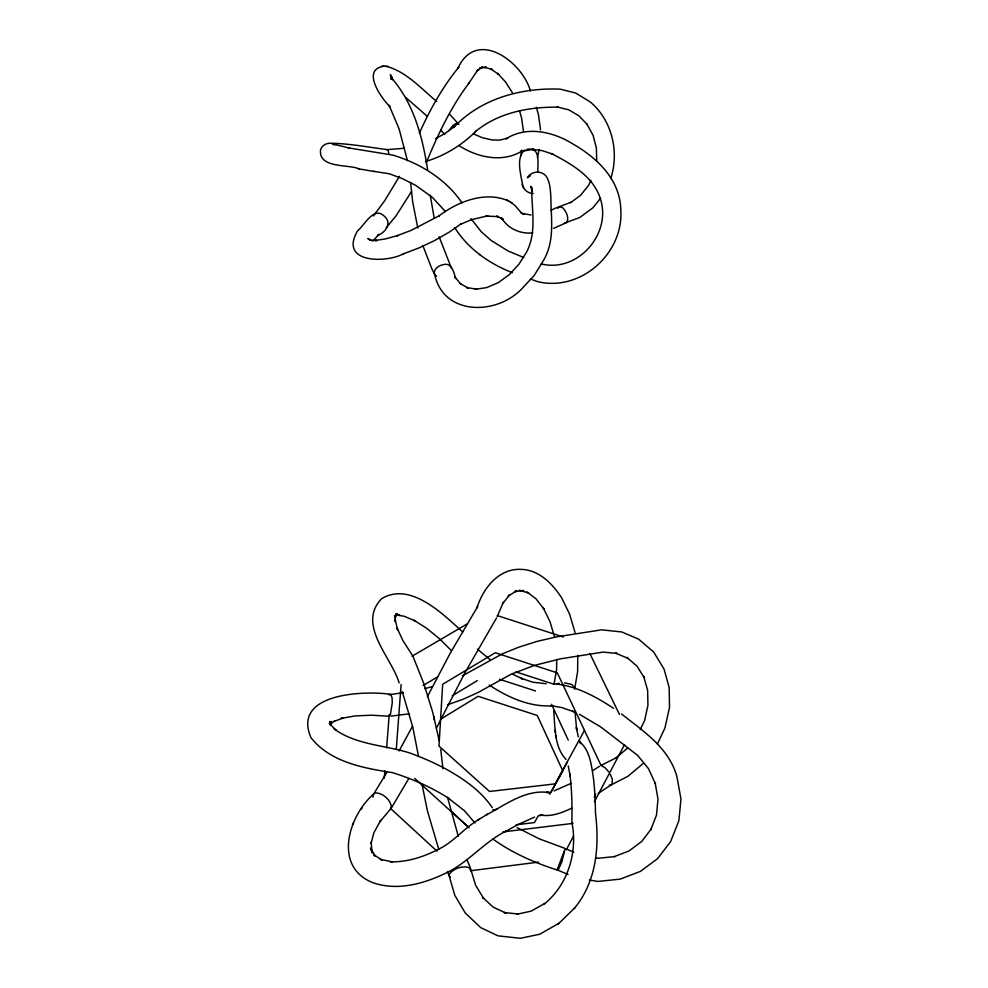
<?xml version="1.0" encoding="UTF-8"?>
<svg xmlns="http://www.w3.org/2000/svg" width="988" height="988" viewBox="0 0 988 988"><rect width="100%" height="100%" fill="white"/><g stroke="black" fill="none" stroke-linecap="round" stroke-linejoin="round"><path stroke-width="1.48" d="M577.77 655.291L577.597 671.754L574.596 689.216M556.726 659.465L556.577 669.864L553.984 684.4M391.446 807.505C390.89 799.91 382.899 792.932 375.366 792.858L374.18 793.525C348.702 815.248 332.561 866.587 372.748 882.642C398.596 891.732 426.631 883.013 449.997 871.058C470.597 859.795 485.577 841.097 506.77 830.71M434.226 719.844L434.411 716.819M396.324 748.682L401.103 684.511M384.27 778.272L384.863 770.677M386.641 747.854L389.247 714.398M395.842 613.61L395.064 621.501L395.052 619.044L397.621 629.726L396.941 627.775L403.005 640.78L412.848 656.007L423.766 683.523L432.719 712.311L439.191 740.555M564.852 849.668L561.789 862.092L558.035 870.267C535.039 862.993 512.574 853.2 492.926 839.071M610.955 177.939C619.34 151.325 611.893 120.079 590.207 101.912L575.708 93.045L560.245 89.155C521.886 87.524 481.403 98.232 454.332 126.822L455.159 126.143L444.872 133.565L435.609 138.579M537.398 157.623L539.152 149.559M521.565 150.053L521.009 155.585M371.08 843.468L373.822 832.822L380.676 820.386L379.874 821.744L390.816 808.666M391.112 78.941L391.717 76.669L391.063 79.114L390.421 74.557L392.545 79.682L391.433 77.867C413.774 103.258 422.531 137.134 427.656 169.837M390.346 714.979L392.273 702.74L392.063 697.726L390.754 694.317C365.239 690.6 291.633 692.551 310.936 737.616C330.054 762.131 363.584 768.195 392.557 772.641C412.404 778.915 431.694 787.288 449.194 798.625L447.799 797.711L464.397 810.703L474.895 822.905M330.19 724.846L331.474 721.364L330.227 723.809M497.223 616.623L503.312 602.26L502.509 603.915L509.796 594.615L508.215 596.06L516.699 590.787L514.6 591.676L523.751 590.528L521.479 590.701M564.234 851.211L557.121 869.848L568.075 874.528M419.32 133.331C429.842 109.853 442.451 87.068 458.84 67.147L457.815 68.518C476.13 27.75 522.072 61.268 530.395 90.859M426.161 162.909C437.795 134.8 450.874 106.926 469.386 82.597L468.473 83.795L478.081 69.543L476.945 71.062L482.873 66.702L479.39 68.382L486.392 67.308L484.515 67.258L492.246 69.481L490.666 68.876L498.681 74.347L497.656 73.396L505.486 81.905L512.364 92.687M590.935 180.31L588.49 185.534L580.499 195.377L570.57 202.676L571.274 202.169L559.208 206.751M640.286 729.564L644.571 720.647L647.93 705.395L647.634 690.328L643.682 676.434L644.262 677.743L636.988 666.11L626.775 657.378L628.047 658.366L615.573 653.142L617.068 653.426L603.013 652.092L560.307 658.86L534.52 665.381L511.031 674.248L478.427 692.341L463.076 699.257L447.589 704.765M657.415 744.013L664.949 727.958L669.506 707.334L669.172 687.45L664.035 669.086L653.673 652.031L638.656 639.162L621.785 631.962L601.569 629.825L555.997 636.964L537.052 641.41L518.91 647.128L502.237 653.895L462.396 675.841M557.936 208.332L558.442 207.282M427.347 696.738L450.022 653.562L477.624 606.607L476.969 607.953C482.897 588.49 498.779 568.112 521.145 569.384C539.016 569.78 552.909 584.069 561.876 598.246L569.693 614.375L575.102 632.765M436.338 728.23L465.027 672.556L496.544 617.957M412.49 726.254L399.09 750.954M594.418 801.713L624.515 744.68M566.334 849.766L573.497 836.231M594.245 796.983L595.678 794.278M584.501 730.33L555.207 783.867L489.505 791.474L438.981 746.113L442.673 684.289L495.26 652.747L557.318 672.877L601.087 765.577M549.748 794.266L567.47 761.884M538.114 815.94L534.483 822.572L516.168 824.795M551.168 792.067L562.789 770.85L537.25 715.473L478.155 696.293L440.734 719.14M399.473 176.284L384.727 200.675L373.415 215.915M361.373 809.036L362.151 807.665M352.543 824.622L353.543 822.831M408.797 778.544L391.779 807.295L390.68 807.838M411.477 191.549L396.052 215.853L386.185 227.759M387.222 771.69L373.217 794.883L373.019 797.205M469.621 868.995L470.127 867.266L467.052 859.893M574.189 908.454L574.831 907.836C596.764 880.753 599.469 846.173 595.468 813C595.307 799.687 594.714 786.362 592.714 773.184C590.972 762.489 589.095 750.423 580.709 742.704M448.91 130.515L453.072 125.39L455.925 123.549L457.95 123.599M394.595 617.191L397.448 613.585L395.447 615.326M600.519 198.378L592.862 207.826L579.783 217.496L564.136 223.276M373.069 240.949L378.774 234.366L377.651 235.65C386.394 231.525 392.508 222.843 383.727 215.656C373.378 206.467 364.436 225.462 357.582 230.846C338.588 263.302 385.752 263.475 404.055 253.583M568.261 765.935L570.2 776.272L569.841 773.913C571.966 789.943 572.163 806.146 571.891 822.275C577.894 852.113 567.989 885.125 543.845 904.341L544.771 903.489L531.099 911.146L516.662 914.308L518.342 914.036L504.325 912.542L505.992 913.097L493.197 907.157L482.502 897.277L483.577 898.376L475.561 885.112L470.461 868.291C463.681 864.661 452.862 868.464 448.873 874.874L454.801 895.326L465.237 912.974L480.687 927.609L497.977 935.846L520.429 938.291L539.794 934.216L559.085 923.163M558.183 924.052L574.831 907.836M643.521 763.193L627.837 776.37L610.312 785.312L609.287 785.052M615.351 758.327L627.763 747.953M388.556 694.762L403.425 692.699M330.523 724.118L334.809 720.721M592.467 770.875L599.383 766.33M479.378 819.176C464.656 827.512 454.282 841.529 438.944 849.05C423.901 856.794 407.451 862.314 390.346 861.783L392.384 861.907L380.17 859.264L382.319 860.264L373.6 854.558L375.415 856.337L370.5 848.075L372.106 852.879L371.118 842.443M598.209 793.376L612.029 784.373L612.375 779.322L610.325 774.37M486.195 814.976C505.523 804.825 526.098 788.819 549.205 792.635L546.401 792.413L549.254 792.24M478.353 819.818L487.43 814.198M452.208 695.811L477.266 680.646M423 685.561L437.536 676.891M412.033 656.205L467.336 623.836M505.3 831.575L518.478 824.313L534.644 817.088M571.225 783.286L554.095 790.894M524.961 149.83C515.403 157.635 521.059 174.938 522.776 185.892M601.099 765.367L615.894 757.944M403.067 253.953L419.122 247.889L434.411 240.664L449.466 231.995L461.322 223.72L460.334 224.35L471.721 219.62L487.763 215.829L485.935 216.026L498.582 216.656L496.569 216.211L502.781 218.928L500.928 217.854L503.312 219.842L501.842 218.262C508.128 228.895 520.787 234.255 532.841 232.872M530.371 175.79L527.407 177.754C531.902 169.862 544.549 170.282 547.698 179.05C550.267 184.583 550.353 190.845 550.872 196.822C550.921 218.2 555.071 240.257 543.783 259.943L534.113 275.59L521.59 289.027C495.507 316.111 441.587 315.543 434.251 272.28C434.942 267.884 439.45 265.352 443.476 264.574C451.911 262.4 453.801 272.577 455.653 278.394L454.851 276.973L461.1 284.445M571.756 808.172C561.9 812.815 550.983 817.212 539.905 814.915L542.745 815.162L538.905 815.73M553.576 228.364L566.457 222.683C569.261 218.743 566.939 213.359 564.469 209.839C561.036 204.022 555.17 208.604 550.724 210.382M333.993 721.462L343.145 718.017L341.144 718.4L355.137 715.93L371.327 715.201L389.149 716.251M425.729 161.489C444.748 155.771 462.038 145.1 476.08 131.083L475.277 131.762C498.285 112.496 529.037 106.803 558.282 107.161L557.281 107L568.705 109.816L578.968 115.855L587.403 124.661L586.921 124.142L593.047 135.257L596.369 147.805L596.703 160.933M556.899 683.968L559.134 683.288M394.385 616.104L399.695 614.721L397.25 615.079M424.692 688.599L431.633 686.845M384.097 66.221C360.484 69.222 381.788 98.899 389.902 106.642L389.136 105.358L399.115 128.971L407.414 160.562M404.5 148.237L386.604 149.682M409.464 713.818L390.939 716.139M470.387 870.774L538.596 862.116M502.941 831.908L573.003 823.375M492.679 809.864L497.26 809.32M527.049 149.274C541.301 146.99 537.41 163.638 537.83 172.357M546.228 683.721L532.791 682.202L521.009 678.237L522.615 678.966L512.451 674.088M552.897 705.753C529.914 707.42 508.079 697.442 489.319 685.104M385.962 66.295C406.154 71.334 421.123 88.611 436.696 101.492M381.788 66.159L388.148 66.357M531.038 215.001L522.343 213.445L524.146 214.482L520.503 212.395M369.734 240.059L377.046 240.566L375.057 240.467L385.444 238.935L397.942 235.44L396.941 235.786L411.218 230.34L439.327 215.705L438.623 216.162C457.629 201.601 485.306 190.672 508.585 200.959M564.469 682.844L571.854 684.474L574.695 687.895M554.046 683.82C575.831 685.635 595.641 696.54 613.585 708.31M533.236 193.463C527.839 193.599 523.418 189.326 522.096 184.299M550.588 705.617L561.69 707.544L574.176 711.866L572.571 711.138M373.513 171.344L389.173 173.74L402.4 178.618L415.627 185.324L432.374 197.378L445.477 211.63M595.579 857.782L598.555 858.239L614.845 856.559L614.19 856.67L629.06 850.927L641.706 841.492L651.228 828.957L650.746 829.871L656.477 815.125L657.996 799.156L655.192 783.089L655.464 783.83L648.437 768.59L637.717 755.45L600.716 726.921L579.376 714.262M589.317 880.073L597.999 881.432L620.229 879.11L640.422 871.391L657.6 858.634L670.58 841.677L678.867 820.719L680.967 799.008L676.879 776.395C668.715 747.632 643.559 731.379 621.489 713.954M388.852 153.992L388.086 149.682C368.623 147.286 349.184 143.421 329.547 143.235C325.608 143.408 321.804 145.841 320.581 149.682C318.222 168.886 348.678 163.934 359.299 168.973M396.151 614.931L404.228 616.265L415.343 621.032L413.873 620.192L426.421 628.109L439.166 638.446L451.343 650.561M358.125 168.775L374.069 171.43M541.733 264.043L541.338 263.957C578.079 272.997 612.313 233.304 600.161 198.069C592.849 175.963 571.163 163.897 551.736 153.671L552.909 154.153L542.239 150.645L532.149 149.336L533.829 149.299L520.725 151.436L522.43 150.781C502.719 163.144 477.562 157.598 459.111 145.656M519.293 590.132L528.704 593.096M497.347 615.61L563.308 637.001M515.909 671.889L553.922 684.215M499.471 679.262L535.508 690.958M564.605 848.235L539.349 838.898L517.119 827.623M523.825 257.522L508.005 250.977L491.061 240.393L481.341 231.822L470.992 218.694M530.358 279.024L537.793 281.691C580.536 291.929 623.502 253.657 620.835 210.358C620.316 179.767 597.382 157.981 572.632 143.816C553.095 131.651 526.728 125.637 506.103 138.777L507.807 138.135L499.582 140.135L492.11 139.963L482.317 137.703L473.376 133.837M512.402 272.7C489.393 263.771 467.942 248.766 454.752 227.586M565.506 848.655L573.83 852.187M601.754 765.811L605.187 767.849L608.781 771.912M450.269 877.369L447.317 871.873M334.339 144.952L332.178 143.877L349.74 148.126L348.048 147.817L393.138 155.178C420.172 163.391 445.971 179.174 462.014 202.886M459.778 283.371L468.213 288.076L466.62 287.57L476.821 289.175L475.302 289.323L486.738 287.594L498.397 282.556L509.462 274.528L519.046 264.055L526.666 251.928C536.805 232.279 531.705 210.16 531.692 189.041L531.989 191.24L530.964 186.263L531.89 188.412L531.223 186.93M510.216 201.91L514.97 205.504L521.417 212.926M371.859 240.813L367.82 238.479L369.747 239.849M506.745 199.909L512.068 202.972M436.622 276.368L434.72 274.59L431.781 268.588L422.852 245.642M479.538 254.459L480.168 254.916M526.962 591.923L536.089 598.901L544.104 609.287L543.363 608.114L549.995 621.637L554.564 637.099M490.357 659.848L477.451 649.153M405.685 97.442L427.187 116.251M450.232 810.481L468.46 827.042M414.688 778.408L469.115 827.858M390.458 808.406L437.054 851.236M462.742 631.987C443.081 614.301 410.563 581.29 381.664 598.629C356.384 624.725 391.693 657.292 399.127 682.943M329.239 723.364L336.081 730.194L334.117 728.885C355.989 744.878 383.85 744.989 408.711 752.646C421.184 757.067 433.361 762.316 445.032 768.553C463.039 778.421 480.563 790.388 492.259 807.628M566.025 759.488C553.996 746.607 555.256 727.119 553.675 710.73M449.528 114.126L458.926 124.402M440.611 129.959L444.711 134.467M579.166 741.21L580.759 743.655L579.45 740.617M589.984 653.784L619.476 714.485M551.539 704.321L568.236 740.086M522.985 186.362L523.689 188.004M330.968 725.439L329.646 721.611L329.881 724.402M458.284 836.181L447.527 797.365M402.264 691.588L412.823 727.217L418.579 756.66M438.758 849.235L427.495 811.173L422 784.237M439.141 236.799L451.491 268.353M519.515 110.829L521.615 118.091L523.418 131.108M536.361 107.359L538.398 114.435L540.56 129.91M417.801 228.006L412.688 201.997L410.6 182.484M578.264 736.875L576.362 727.427L576.683 729.675L575.028 712.138M434.226 218.348L430.249 195.179M555.194 730.342L555.54 732.577M556.034 735.727L556.392 738.11M440.71 749.423L442.957 768.689"/></g></svg>
